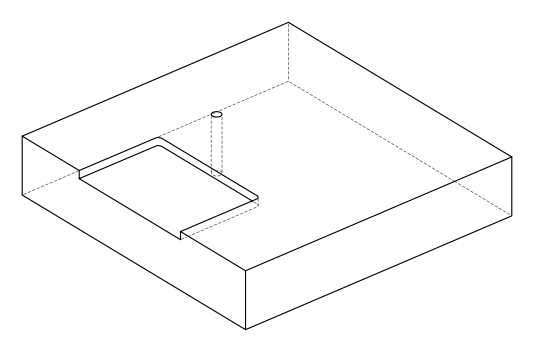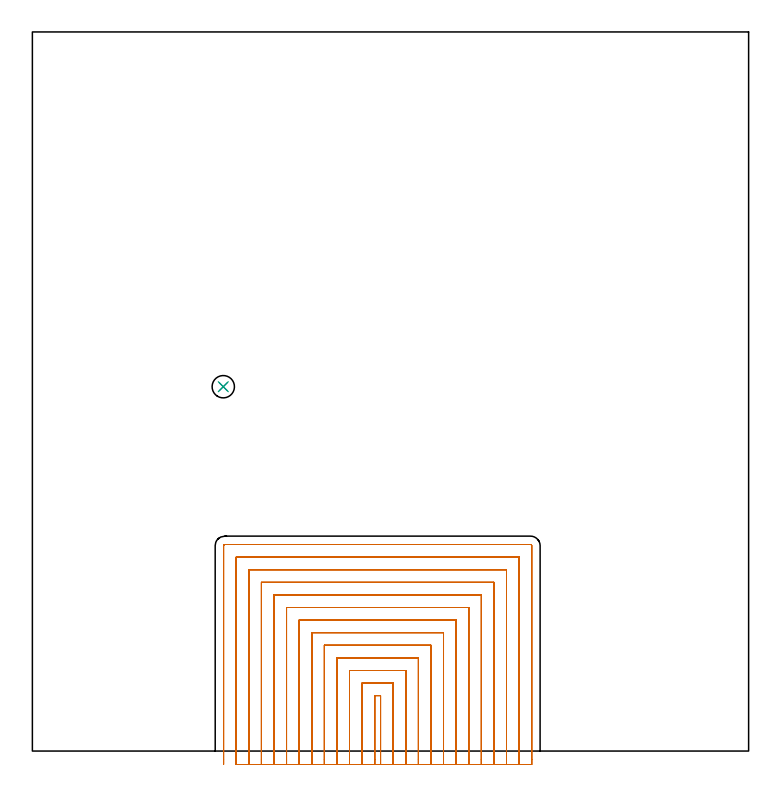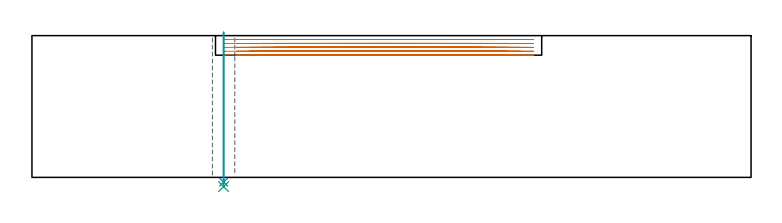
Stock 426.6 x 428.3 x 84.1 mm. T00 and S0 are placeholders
(PLAN: 3 operations, 2 tool changes, 58.5 min)
(1 MILL_SLOT | SLOT_PARTIAL_RECTANGULAR | UGT0201_101 | Follow Part, ap 2.5, ae 75% | 57.77 min | 287173 mm3)
(2 DRILL_THROUGH_HOLE_FROM_SOLID_MATERIAL | STEP1HOLE | NXT0301_042 | 0.36 min | 3302 mm3)
(3 DRILL_TO_ENLARGE_THROUGH_HOLE | STEP1HOLE | UGT0301_267 | 0.37 min | 8363 mm3)
(TOOL UGT0201_101 | End Mill 10 mm | D10 FL12 Z2)
(TOOL NXT0301_042 | Carbide Drill 7.1mm [860.1-0710-057A1-MM 2214] | D7.1 PA140 FL85 Z2)
(TOOL UGT0301_267 | Twist Drill 13.3 mm | D13.3 PA118 FL108 Z2)
(OP 1 MILL_SLOT)
G17 G21 G94 G90
T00 M6
G54
G17 G0 G90 X207.4 Y-8. S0 M3
G43 Z94.1 H0
Z81.78
G94 G1 Y-5. F250.
Y33. F500.
X203.9
Y-5.
Y-8. F250.
X214.9
Y-5.
Y40.5 F500.
X196.4
Y-5.
Y-8. F250.
X222.4
Y-5.
Y48. F500.
X188.9
Y-5.
Y-8. F250.
X229.9
Y-5.
Y55.5 F500.
X181.4
Y-5.
Y-8. F250.
X237.4
Y-5.
Y63. F500.
X173.9
Y-5.
Y-8. F250.
X244.9
Y-5.
Y70.5 F500.
X166.4
Y-5.
Y-8. F250.
X252.4
Y-5.
Y78. F500.
X158.9
Y-5.
Y-8. F250.
X259.9
Y-5.
Y85.5 F500.
X151.4
Y-5.
Y-8. F250.
X267.4
Y-5.
Y93. F500.
X143.9
Y-5.
Y-8. F250.
X274.9
Y-5.
Y100.5 F500.
X136.4
Y-5.
Y-8. F250.
X282.4
Y-5.
Y108. F500.
X128.9
Y-5.
Y-8. F250.
X289.9
Y-5.
Y115.5 F500.
X121.4
Y-5.
Y-8. F250.
X297.4
Y-5.
Y122.3 F500.
G3 X296.7 Y123. R0.7
G1 X114.6
G3 X113.9 Y122.3 R0.7
G1 Y-5.
Y-8. F250.
G0 X207.4 Z79.46
G1 Y-5.
Y33. F500.
X203.9
Y-5.
Y-8. F250.
X214.9
Y-5.
Y40.5 F500.
X196.4
Y-5.
Y-8. F250.
X222.4
Y-5.
Y48. F500.
X188.9
Y-5.
Y-8. F250.
X229.9
Y-5.
Y55.5 F500.
X181.4
Y-5.
Y-8. F250.
X237.4
Y-5.
Y63. F500.
X173.9
Y-5.
Y-8. F250.
X244.9
Y-5.
Y70.5 F500.
X166.4
Y-5.
Y-8. F250.
X252.4
Y-5.
Y78. F500.
X158.9
Y-5.
Y-8. F250.
X259.9
Y-5.
Y85.5 F500.
X151.4
Y-5.
Y-8. F250.
X267.4
Y-5.
Y93. F500.
X143.9
Y-5.
Y-8. F250.
X274.9
Y-5.
Y100.5 F500.
X136.4
Y-5.
Y-8. F250.
X282.4
Y-5.
Y108. F500.
X128.9
Y-5.
Y-8. F250.
X289.9
Y-5.
Y115.5 F500.
X121.4
Y-5.
Y-8. F250.
X297.4
Y-5.
Y122.3 F500.
G3 X296.7 Y123. R0.7
G1 X114.6
G3 X113.9 Y122.3 R0.7
G1 Y-5.
Y-8. F250.
G0 X207.4 Z77.14
G1 Y-5.
Y33. F500.
X203.9
Y-5.
Y-8. F250.
X214.9
Y-5.
Y40.5 F500.
X196.4
Y-5.
Y-8. F250.
X222.4
Y-5.
Y48. F500.
X188.9
Y-5.
Y-8. F250.
X229.9
Y-5.
Y55.5 F500.
X181.4
Y-5.
Y-8. F250.
X237.4
Y-5.
Y63. F500.
X173.9
Y-5.
Y-8. F250.
X244.9
Y-5.
Y70.5 F500.
X166.4
Y-5.
Y-8. F250.
X252.4
Y-5.
Y78. F500.
X158.9
Y-5.
Y-8. F250.
X259.9
Y-5.
Y85.5 F500.
X151.4
Y-5.
Y-8. F250.
X267.4
Y-5.
Y93. F500.
X143.9
Y-5.
Y-8. F250.
X274.9
Y-5.
Y100.5 F500.
X136.4
Y-5.
Y-8. F250.
X282.4
Y-5.
Y108. F500.
X128.9
Y-5.
Y-8. F250.
X289.9
Y-5.
Y115.5 F500.
X121.4
Y-5.
Y-8. F250.
X297.4
Y-5.
Y122.3 F500.
G3 X296.7 Y123. R0.7
G1 X114.6
G3 X113.9 Y122.3 R0.7
G1 Y-5.
Y-8. F250.
G0 X207.4 Z74.82
G1 Y-5.
Y33. F500.
X203.9
Y-5.
Y-8. F250.
X214.9
Y-5.
Y40.5 F500.
X196.4
Y-5.
Y-8. F250.
X222.4
Y-5.
Y48. F500.
X188.9
Y-5.
Y-8. F250.
X229.9
Y-5.
Y55.5 F500.
X181.4
Y-5.
Y-8. F250.
X237.4
Y-5.
Y63. F500.
X173.9
Y-5.
Y-8. F250.
X244.9
Y-5.
Y70.5 F500.
X166.4
Y-5.
Y-8. F250.
X252.4
Y-5.
Y78. F500.
X158.9
Y-5.
Y-8. F250.
X259.9
Y-5.
Y85.5 F500.
X151.4
Y-5.
Y-8. F250.
X267.4
Y-5.
Y93. F500.
X143.9
Y-5.
Y-8. F250.
X274.9
Y-5.
Y100.5 F500.
X136.4
Y-5.
Y-8. F250.
X282.4
Y-5.
Y108. F500.
X128.9
Y-5.
Y-8. F250.
X289.9
Y-5.
Y115.5 F500.
X121.4
Y-5.
Y-8. F250.
X297.4
Y-5.
Y122.3 F500.
G3 X296.7 Y123. R0.7
G1 X114.6
G3 X113.9 Y122.3 R0.7
G1 Y-5.
Y-8. F250.
G0 X207.4 Z72.5
G1 Y-5.
Y33. F500.
X203.9
Y-5.
Y-8. F250.
X214.9
Y-5.
Y40.5 F500.
X196.4
Y-5.
Y-8. F250.
X222.4
Y-5.
Y48. F500.
X188.9
Y-5.
Y-8. F250.
X229.9
Y-5.
Y55.5 F500.
X181.4
Y-5.
Y-8. F250.
X237.4
Y-5.
Y63. F500.
X173.9
Y-5.
Y-8. F250.
X244.9
Y-5.
Y70.5 F500.
X166.4
Y-5.
Y-8. F250.
X252.4
Y-5.
Y78. F500.
X158.9
Y-5.
Y-8. F250.
X259.9
Y-5.
Y85.5 F500.
X151.4
Y-5.
Y-8. F250.
X267.4
Y-5.
Y93. F500.
X143.9
Y-5.
Y-8. F250.
X274.9
Y-5.
Y100.5 F500.
X136.4
Y-5.
Y-8. F250.
X282.4
Y-5.
Y108. F500.
X128.9
Y-5.
Y-8. F250.
X289.9
Y-5.
Y115.5 F500.
X121.4
Y-5.
Y-8. F250.
X297.4
Y-5.
Y122.3 F500.
G3 X296.7 Y123. R0.7
G1 X114.6
G3 X113.9 Y122.3 R0.7
G1 Y-5.
Y-8. F250.
G0 Z94.1
M5
M2
(OP 2 DRILL_THROUGH_HOLE_FROM_SOLID_MATERIAL)
G17 G21 G94 G90
T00 M6
G54
G17 G0 G90 X113.7 Y217. S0 M3
G43 Z94.1 H1
G94 G81 G98 Z-2.792 F250. R86.1
G80
M5
M2
(OP 3 DRILL_TO_ENLARGE_THROUGH_HOLE)
G17 G21 G94 G90
T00 M6
G54
G17 G0 G90 X113.7 Y217. S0 M3
G43 Z94.1 H0
G94 G73 G98 Z-5.496 F250. Q12.799 R86.1
G80
M5
M2
